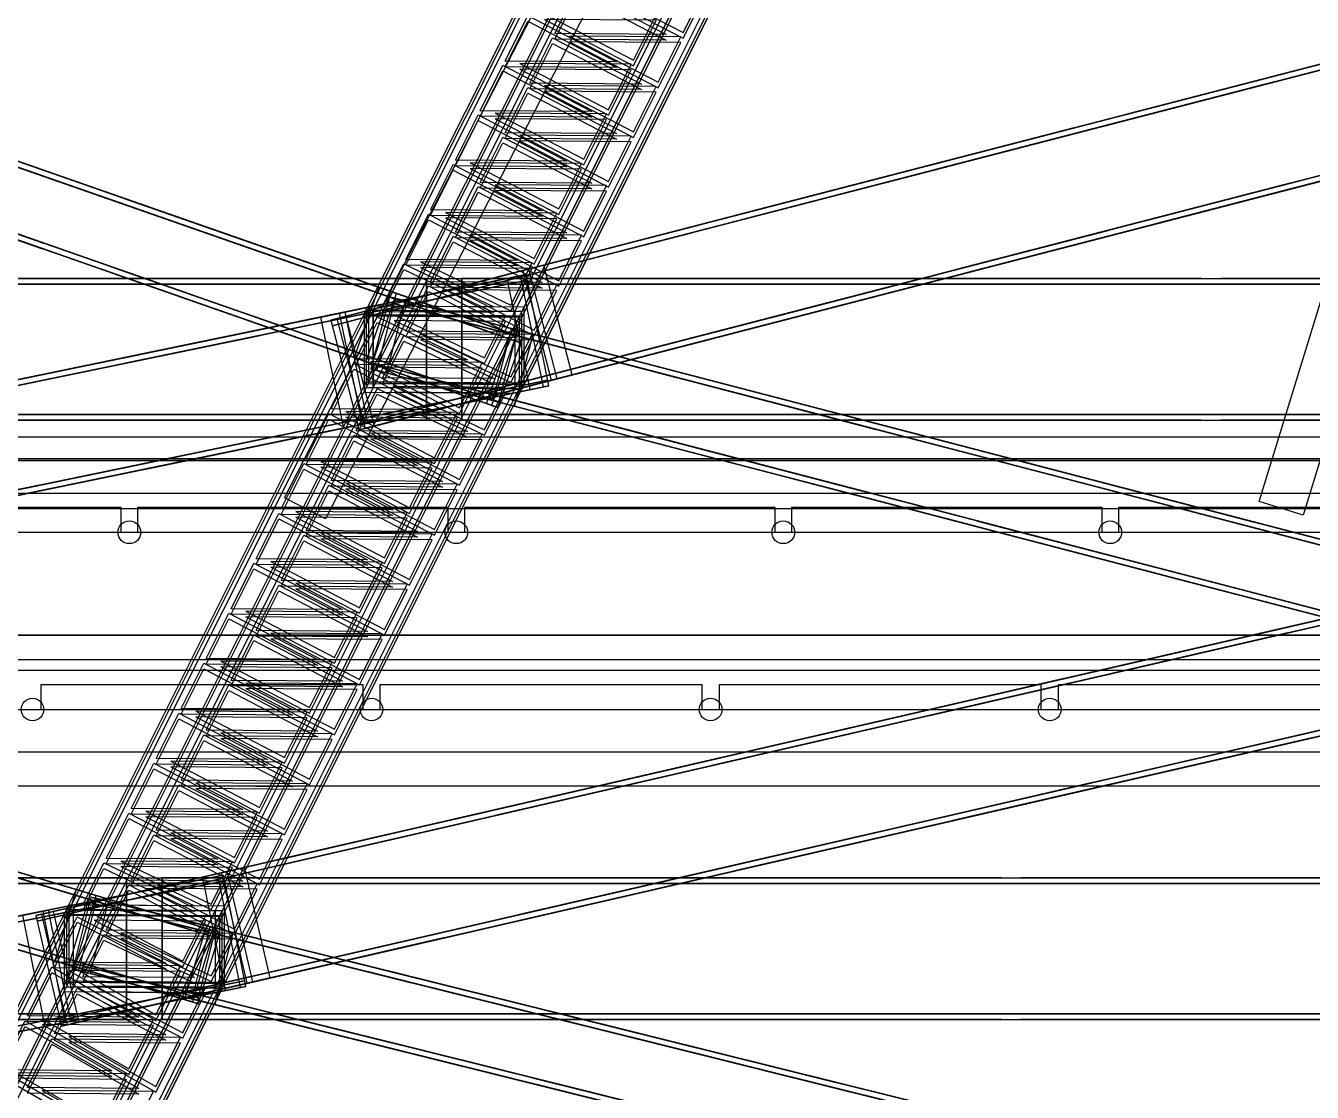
# Model space of a CAD drawing. Header units: millimetres. Extents: x -52000 to 48850, y -48850 to 51750.
# Drawn here: x -7672 to -4042, y -15080 to -12070 of the extents above; entities that cross this region are included whole.
import ezdxf

# ---------------------------------------------------------------- set-up
doc = ezdxf.new("R2010")
doc.units = ezdxf.units.MM
doc.layers.add('D-STR-DECK', color=7, linetype='Continuous', lineweight=25)
doc.layers.add('D-STR-STRC', color=7, linetype='Continuous', lineweight=25)

msp = doc.modelspace()

# ---------------------------------------------------------------- linework, layer by layer
at = {"layer": 'D-STR-DECK'}
for points in [[(-11480, -14000), (11480, -14000), (14000, -11480), (14000, 11480), (11480, 14000), (-11480, 14000), (-14000, 11480), (-14000, -11480)], [(-10904, -13297.5), (10904, -13297.5), (13297.5, -10904), (-13297.5, -10904)], [(-5741.4, -11345.3), (-6826.3, -13462.1), (-6942, -13402.9), (-5857.1, -11286)], [(-11307.8, -13790), (11307.8, -13790), (13790, -11307.8), (-13790, -11307.8)], [(-11014.6, -13432.5), (11014.6, -13432.5), (9278.9, -11315.7), (-9278.9, -11315.7)], [(-3417.4, -11334.8), (-4068.4, -13451.6), (-4192.6, -13413.4), (-3541.7, -11296.6)], [(-11014.6, -13432.5), (11014.6, -13432.5), (10849.4, -13231), (-10849.4, -13231)], [(-11070, -13500), (11070, -13500), (10904, -13297.5), (-10904, -13297.5)], [(-11070, -13500), (11070, -13500), (10904, -13297.5), (-10904, -13297.5)], [(-11014.6, -13432.5), (11014.6, -13432.5), (11014.6, -13292.5), (-11014.6, -13292.5)], [(-11070, -13500), (11070, -13500), (11070, -13390), (-11070, -13390)], [(-11070, -13500), (11070, -13500), (11070, -13390), (-11070, -13390)], [(-8279.4, -13500), (-7403.1, -13500), (-7403.1, -13430), (-8279.4, -13430)], [(-7356.9, -13500), (-6480.6, -13500), (-6480.6, -13430), (-7356.9, -13430)], [(-6434.4, -13500), (-5558.1, -13500), (-5558.1, -13430), (-6434.4, -13430)], [(-5511.9, -13500), (-4635.6, -13500), (-4635.6, -13430), (-5511.9, -13430)], [(-4589.4, -13500), (-3713.1, -13500), (-3713.1, -13430), (-4589.4, -13430)], [(-11480, -14000), (11480, -14000), (11307.8, -13790), (-11307.8, -13790)], [(-11480, -14000), (11480, -14000), (11480, -13860), (-11480, -13860)], [(-11480, -14000), (11480, -14000), (11480, -13890), (-11480, -13890)], [(-11480, -14000), (11480, -14000), (11480, -13890), (-11480, -13890)], [(-7629.4, -14000), (-6720.6, -14000), (-6720.6, -13930), (-7629.4, -13930)], [(-6672.8, -14000), (-5763.9, -14000), (-5763.9, -13930), (-6672.8, -13930)], [(-5716.1, -14000), (-4807.3, -14000), (-4807.3, -13930), (-5716.1, -13930)], [(-4759.4, -14000), (-3850.6, -14000), (-3850.6, -13930), (-4759.4, -13930)], [(-11617.8, -14120), (11617.8, -14120), (11617.8, -14216), (-11617.8, -14216)]]:
    msp.add_lwpolyline(points, close=True, dxfattribs=at)
for centre in [(-7380, -13500), (-6457.5, -13500), (-5535, -13500), (-4612.5, -13500), (-7653.3, -14000), (-6696.7, -14000), (-5740, -14000), (-4783.3, -14000)]:
    msp.add_circle(centre, 32, dxfattribs=at)
at = {"layer": 'D-STR-STRC'}
for points in [[(-6811.4, -12901.4), (-6252.7, -12756.7), (239.3, -11076.2), (-319.5, -11220.9)], [(-6807.4, -12916.8), (-6248.7, -12772.2), (243.3, -11091.7), (-315.5, -11236.3)], [(-6271, -12949.9), (-6643.6, -12819.7), (-11455.1, -11139.2), (-11082.5, -11269.4)], [(-6276.3, -12965), (-6648.9, -12834.8), (-11460.4, -11154.3), (-11087.8, -11284.5)], [(-6272.4, -12876.3), (-6711.6, -12873.1), (-5871.3, -11192.7), (-5432.1, -11195.8)], [(-6272.4, -12892.2), (-6711.6, -12889), (-5871.3, -11208.5), (-5432.1, -11211.7)], [(-6335, -13133), (-6707.6, -13002.9), (-11519.1, -11322.4), (-11146.5, -11452.5)], [(-6340.3, -13148.1), (-6712.9, -13018), (-11524.3, -11337.5), (-11151.8, -11467.6)], [(-6735.3, -13195.7), (-6176.5, -13051), (315.5, -11370.5), (-243.3, -11515.2)], [(-6731.3, -13211.1), (-6172.5, -13066.5), (319.5, -11386), (-239.3, -11530.6)], [(-6272.4, -13078.8), (-6711.6, -13075.7), (-5871.3, -11395.2), (-5432.1, -11398.3)], [(-6272.4, -13094.7), (-6711.6, -13091.6), (-5871.3, -11411.1), (-5432.1, -11414.2)], [(-5865.4, -12094.7), (-6179.9, -12092.4), (-6115.8, -11964.3)], [(-5817.8, -12089.6), (-5753.8, -11961.5), (-6068.2, -11959.2)], [(-5817.8, -12105.5), (-5753.8, -11977.4), (-6068.2, -11975.1)], [(-5865.4, -12110.5), (-6179.9, -12108.3), (-6115.8, -11980.2)], [(-6005.5, -12172.2), (-6319.9, -12170), (-6255.8, -12041.8)], [(-5957.9, -12167.2), (-5893.8, -12039), (-6208.2, -12036.8)], [(-6005.5, -12188.1), (-6319.9, -12185.8), (-6255.8, -12057.7)], [(-5957.9, -12183), (-5893.8, -12054.9), (-6208.2, -12052.7)], [(-4582.2, -12324.3), (-4083, -12195.1), (-3633.4, -12078.7)], [(-4561.7, -12319), (-4112.1, -12202.6), (-3612.9, -12073.4)], [(-5935.4, -12234.7), (-6249.9, -12232.5), (-6185.8, -12104.3)], [(-5935.4, -12250.6), (-6249.9, -12248.3), (-6185.8, -12120.2)], [(-5887.8, -12229.7), (-5823.8, -12101.5), (-6138.2, -12099.3)], [(-5887.8, -12245.5), (-5823.8, -12117.4), (-6138.2, -12115.2)], [(-4578.2, -12339.8), (-4079, -12210.6), (-3629.4, -12094.2)], [(-4557.7, -12334.5), (-4108.1, -12218.1), (-3608.9, -12088.9)], [(-6075.5, -12312.2), (-6389.9, -12310), (-6325.9, -12181.9)], [(-6027.9, -12307.2), (-5963.8, -12179.1), (-6278.3, -12176.8)], [(-6027.9, -12323.1), (-5963.8, -12194.9), (-6278.3, -12192.7)], [(-6075.5, -12328.1), (-6389.9, -12325.9), (-6325.9, -12197.7)], [(-5123.2, -12464.3), (-4624, -12335.1), (-4174.4, -12218.7)], [(-5102.7, -12459), (-4653.1, -12342.6), (-4153.9, -12213.4)], [(-5098.7, -12474.5), (-4649.1, -12358.1), (-4149.9, -12228.9)], [(-6005.5, -12374.7), (-6319.9, -12372.5), (-6255.8, -12244.4)], [(-6005.5, -12390.6), (-6319.9, -12388.4), (-6255.8, -12260.2)], [(-5957.9, -12369.7), (-5893.8, -12241.6), (-6208.2, -12239.3)], [(-5957.9, -12385.6), (-5893.8, -12257.4), (-6208.2, -12255.2)], [(-5119.2, -12479.8), (-4620, -12350.6), (-4170.4, -12234.2)], [(-7563.5, -12515.4), (-7825.2, -12424), (-8193.8, -12295.2)], [(-7558.2, -12500.3), (-7819.9, -12408.9), (-8188.6, -12280.1)], [(-7538.1, -12524.3), (-7906.7, -12395.5), (-8168.4, -12304.1)], [(-7532.8, -12509.2), (-7901.5, -12380.4), (-8163.2, -12289)], [(-6145.5, -12452.3), (-6459.9, -12450), (-6395.9, -12321.9)], [(-6145.5, -12468.2), (-6459.9, -12465.9), (-6395.9, -12337.8)], [(-6097.9, -12447.2), (-6033.8, -12319.1), (-6348.3, -12316.9)], [(-6097.9, -12463.1), (-6033.8, -12335), (-6348.3, -12332.7)], [(-5664.2, -12604.4), (-5165, -12475.2), (-4715.4, -12358.8)], [(-5660.2, -12619.9), (-5161, -12490.7), (-4711.4, -12374.3)], [(-5643.7, -12599.1), (-5194.1, -12482.7), (-4694.9, -12353.5)], [(-5639.7, -12614.6), (-5190.1, -12498.2), (-4690.9, -12369)], [(-4506, -12618.6), (-4006.9, -12489.4), (-3557.2, -12373)], [(-4485.6, -12613.3), (-4035.9, -12496.9), (-3536.7, -12367.7)], [(-6075.5, -12514.8), (-6389.9, -12512.5), (-6325.9, -12384.4)], [(-6075.5, -12530.7), (-6389.9, -12528.4), (-6325.9, -12400.3)], [(-6027.9, -12509.7), (-5963.8, -12381.6), (-6278.3, -12379.4)], [(-6027.9, -12525.6), (-5963.8, -12397.5), (-6278.3, -12395.2)], [(-4502, -12634.1), (-4002.9, -12504.9), (-3553.2, -12388.5)], [(-4481.6, -12628.8), (-4031.9, -12512.4), (-3532.7, -12383.2)], [(-7162.5, -12655.4), (-7424.2, -12564), (-7792.9, -12435.3)], [(-7157.2, -12640.3), (-7418.9, -12548.9), (-7787.6, -12420.2)], [(-7137.1, -12664.3), (-7505.8, -12535.6), (-7767.5, -12444.1)], [(-7131.9, -12649.2), (-7500.5, -12520.4), (-7762.2, -12429)], [(-7627.4, -12698.6), (-7889.1, -12607.2), (-8257.8, -12478.4)], [(-7622.2, -12683.5), (-7883.9, -12592), (-8252.5, -12463.3)], [(-7596.8, -12692.3), (-7965.4, -12563.6), (-8227.1, -12472.2)], [(-6215.5, -12592.3), (-6530, -12590.1), (-6465.9, -12461.9)], [(-6215.5, -12608.2), (-6530, -12606), (-6465.9, -12477.8)], [(-6167.9, -12587.3), (-6103.9, -12459.1), (-6418.3, -12456.9)], [(-6167.9, -12603.2), (-6103.9, -12475), (-6418.3, -12472.8)], [(-7602.1, -12707.4), (-7970.7, -12578.7), (-8232.4, -12487.3)], [(-6097.9, -12649.8), (-6033.8, -12521.6), (-6348.3, -12519.4)], [(-6205.2, -12744.4), (-5706, -12615.2), (-5256.4, -12498.8)], [(-6201.2, -12759.9), (-5702, -12630.7), (-5252.4, -12514.3)], [(-6184.7, -12739.1), (-5735.1, -12622.7), (-5235.9, -12493.5)], [(-6180.7, -12754.6), (-5731.1, -12638.2), (-5231.9, -12509)], [(-5047, -12758.6), (-4547.9, -12629.4), (-4098.2, -12513)], [(-5026.6, -12753.3), (-4576.9, -12636.9), (-4077.7, -12507.7)], [(-6145.5, -12654.8), (-6459.9, -12652.6), (-6395.9, -12524.4)], [(-6145.5, -12670.7), (-6459.9, -12668.5), (-6395.9, -12540.3)], [(-6097.9, -12665.7), (-6033.8, -12537.5), (-6348.3, -12535.3)], [(-5043, -12774.1), (-4543.8, -12644.9), (-4094.2, -12528.5)], [(-5022.6, -12768.8), (-4572.9, -12652.4), (-4073.7, -12523.2)], [(-6761.6, -12795.5), (-7023.3, -12704.1), (-7391.9, -12575.3)], [(-6756.3, -12780.4), (-7018, -12689), (-7386.6, -12560.2)], [(-6736.2, -12804.4), (-7104.8, -12675.6), (-7366.5, -12584.2)], [(-6730.9, -12789.3), (-7099.6, -12660.5), (-7361.3, -12569.1)], [(-7226.5, -12838.6), (-7488.2, -12747.2), (-7856.8, -12618.4)], [(-7221.2, -12823.5), (-7482.9, -12732.1), (-7851.6, -12603.3)], [(-7201.1, -12847.5), (-7569.8, -12718.7), (-7831.5, -12627.3)], [(-7195.8, -12832.4), (-7564.5, -12703.6), (-7826.2, -12612.2)], [(-6285.5, -12732.4), (-6600, -12730.1), (-6535.9, -12602)], [(-6285.5, -12748.2), (-6600, -12746), (-6535.9, -12617.9)], [(-6237.9, -12727.3), (-6173.9, -12599.2), (-6488.3, -12596.9)], [(-6237.9, -12743.2), (-6173.9, -12615.1), (-6488.3, -12612.8)], [(-6715.9, -12876.6), (-6247, -12755.2), (-5797.4, -12638.9)], [(-6711.9, -12892.1), (-6243, -12770.7), (-5793.4, -12654.3)], [(-6695.4, -12871.3), (-6245.8, -12754.9), (-5776.9, -12633.6)], [(-6691.4, -12886.8), (-6241.8, -12770.4), (-5772.9, -12649)], [(-6215.5, -12794.9), (-6530, -12792.6), (-6465.9, -12664.5)], [(-6167.9, -12789.8), (-6103.9, -12661.7), (-6418.3, -12659.4)], [(-5588, -12898.7), (-5088.9, -12769.5), (-4639.2, -12653.1)], [(-5567.6, -12893.4), (-5117.9, -12777), (-4618.7, -12647.8)], [(-5563.6, -12908.9), (-5113.9, -12792.5), (-4614.7, -12663.3)], [(-6378.7, -12912.2), (-6640.4, -12820.8), (-6985.7, -12700.3)], [(-6215.5, -12810.7), (-6530, -12808.5), (-6465.9, -12680.4)], [(-6167.9, -12805.7), (-6103.9, -12677.6), (-6418.3, -12675.3)], [(-5584, -12914.2), (-5084.8, -12785), (-4635.2, -12668.6)], [(-6384, -12927.4), (-6645.7, -12835.9), (-6991, -12715.4)], [(-6358.6, -12936.2), (-6703.9, -12815.6), (-6965.6, -12724.2)], [(-6353.4, -12921.1), (-6698.6, -12800.5), (-6960.3, -12709.1)], [(-6303.7, -12858.7), (-6243.9, -12739.2), (-6558.3, -12737)], [(-14971.3, -14573.1), (-14444.1, -14464.2), (-6260.7, -12772.8), (-6788, -12881.7)], [(-7643.4, -14581.6), (-7103.8, -14457.2), (233.9, -12765.8), (-305.8, -12890.2)], [(-6825.5, -12978.6), (-7087.2, -12887.2), (-7455.9, -12758.5)], [(-6820.3, -12963.5), (-7082, -12872.1), (-7450.6, -12743.4)], [(-6800.1, -12987.5), (-7168.8, -12858.7), (-7430.5, -12767.3)], [(-6794.9, -12972.4), (-7163.5, -12843.6), (-7425.2, -12752.2)], [(-6811.4, -12901.4), (-6731.3, -13211.1), (-6172.5, -13066.5), (-6252.7, -12756.7)], [(-6788, -12881.7), (-6723.2, -13195.1), (-6196, -13086.1), (-6260.7, -12772.8)], [(-6769.6, -12890.5), (-6689.4, -13200.3), (-6130.7, -13055.7), (-6210.8, -12745.9)], [(-6351.3, -12863.8), (-6665.7, -12861.5), (-6605.9, -12742)], [(-6351.3, -12879.7), (-6665.7, -12877.4), (-6605.9, -12757.9)], [(-6303.7, -12874.6), (-6243.9, -12755.1), (-6558.3, -12752.9)], [(-6277.2, -12776.2), (-6212.4, -13089.5), (-6196, -13086.1), (-6260.7, -12772.8)], [(-6270.1, -12761.2), (-6189.9, -13071), (-6172.5, -13066.5), (-6252.7, -12756.7)], [(-14968.1, -14588.8), (-14440.9, -14479.8), (-6257.5, -12788.4), (-6784.7, -12897.4)], [(-12983.9, -12799.9), (-12983.9, -12799.9), (12983.9, -12799.9), (12983.9, -12799.9)], [(-8628.4, -12783.9), (-8628.4, -12783.9), (-6542, -12783.9), (-6542, -12783.9)], [(-8628.4, -12799.9), (-8628.4, -12799.9), (-6542, -12799.9), (-6542, -12799.9)], [(-7639.8, -14597.2), (-7100.2, -14472.8), (237.5, -12781.4), (-302.2, -12905.8)], [(-7398.6, -13007.9), (-6808, -12885.9), (-6383.7, -12798.2)], [(-7385.3, -13005.2), (-6961.1, -12917.5), (-6370.5, -12795.4)], [(-7382.1, -13020.9), (-6957.8, -12933.2), (-6367.2, -12811.1)], [(-6840.9, -12892.7), (-6776.1, -13206), (-6248.9, -13097.1), (-6313.7, -12783.7)], [(-6372.6, -13136.8), (-6303.3, -12938.6), (-6675.9, -12808.5), (-6745.2, -13006.7)], [(-6285.5, -12934.9), (-6600, -12932.7), (-6535.9, -12804.5)], [(-6542, -12783.9), (-6542, -13183.9), (-6542, -13183.9), (-6542, -12783.9)], [(-6237.9, -12929.9), (-6173.9, -12801.7), (-6488.3, -12799.5)], [(-6442, -12783.9), (-6442, -12783.9), (-4355.5, -12783.9), (-4355.5, -12783.9)], [(-6442, -12783.9), (-6442, -13183.9), (-6442, -13183.9), (-6442, -12783.9)], [(-6442, -12799.9), (-6442, -12799.9), (-4355.5, -12799.9), (-4355.5, -12799.9)], [(-6129, -13038.7), (-5629.9, -12909.5), (-5180.2, -12793.1)], [(-6125, -13054.2), (-5625.8, -12925), (-5176.2, -12808.6)], [(-6108.6, -13033.4), (-5658.9, -12917), (-5159.7, -12787.8)], [(-6104.5, -13048.9), (-5654.9, -12932.5), (-5155.7, -12803.3)], [(-4300.5, -12783.9), (-4300.5, -12783.9), (-2191.5, -12783.9), (-2191.5, -12783.9)], [(-4300.5, -12799.9), (-4300.5, -12799.9), (-2191.5, -12799.9), (-2191.5, -12799.9)], [(-7128.9, -14645), (-7495.3, -14535.2), (-13141.6, -12843.8), (-12775.2, -12953.6)], [(-7124.3, -14629.7), (-7490.8, -14519.9), (-13137, -12828.5), (-12770.6, -12938.2)], [(-7395.3, -13023.6), (-6804.7, -12901.5), (-6380.5, -12813.8)], [(-6695.1, -13024.2), (-6625.9, -12825.9), (-6643.6, -12819.7), (-6712.9, -13018)], [(-6340.3, -13148.1), (-6271, -12949.9), (-6643.6, -12819.7), (-6712.9, -13018)], [(-6681.8, -13043), (-6628.9, -12839.7), (-6646.1, -12835.3), (-6699, -13038.5)], [(-6337.8, -13132.6), (-6284.9, -12929.4), (-6646.1, -12835.3), (-6699, -13038.5)], [(-6293.5, -13144.1), (-6240.5, -12940.9), (-6601.7, -12846.8), (-6654.6, -13050)], [(207.1, -14620.8), (-154.1, -14526.7), (-6646.1, -12835.3), (-6284.9, -12929.4)], [(-6285.5, -12950.8), (-6600, -12948.6), (-6535.9, -12820.4)], [(-6237.9, -12945.8), (-6173.9, -12817.6), (-6488.3, -12815.4)], [(-7118.1, -14568.1), (-7557.2, -14564.4), (-6711.5, -12873), (-6272.4, -12876.7)], [(-6442.7, -13095.4), (-6704.4, -13004), (-7049.7, -12883.4)], [(-6788, -12881.7), (-6723.2, -13195.1), (-6706.7, -13191.7), (-6771.5, -12878.3)], [(-6278.9, -13107.7), (-6278.9, -12889.5), (-6717.9, -12885.9), (-6717.9, -13104.1)], [(-6691.6, -13091.7), (-6691.6, -12873.3), (-6711.6, -12873.1), (-6711.6, -13091.6)], [(-6272.4, -13094.7), (-6272.4, -12876.3), (-6711.6, -12873.1), (-6711.6, -13091.6)], [(-6691.5, -13091.3), (-6691.5, -12873.2), (-6711.5, -12873), (-6711.5, -13091.2)], [(-6272.4, -13094.8), (-6272.4, -12876.7), (-6711.5, -12873), (-6711.5, -13091.2)], [(-6266.4, -13082.8), (-6266.4, -12864.4), (-6705.6, -12861.3), (-6705.6, -13079.7)], [(203, -14636.3), (-158.1, -14542.2), (-6650.1, -12850.7), (-6288.9, -12944.9)], [(-5833.2, -13063.6), (-6086.9, -12997.5), (-6551.4, -12876.5)], [(-5829.2, -13048.1), (-6082.9, -12982), (-6547.3, -12861)], [(-5814.5, -13068.5), (-6279, -12947.5), (-6532.6, -12881.4)], [(-5810.5, -13053), (-6274.9, -12932), (-6528.6, -12865.9)], [(-6272.4, -13094.8), (-6272.4, -12876.7), (-6292.4, -12876.5), (-6292.4, -13094.7)], [(-6272.4, -13094.7), (-6272.4, -12876.3), (-6292.3, -12876.1), (-6292.3, -13094.6)], [(-7118.1, -14584), (-7557.2, -14580.3), (-6711.5, -12888.9), (-6272.4, -12892.5)], [(-6448, -13110.5), (-6709.7, -13019.1), (-7054.9, -12898.5)], [(-6422.6, -13119.4), (-6767.8, -12998.8), (-7029.5, -12907.4)], [(-6417.3, -13104.3), (-6762.6, -12983.7), (-7024.3, -12892.3)], [(-6811.4, -12901.4), (-6731.3, -13211.1), (-6713.8, -13206.6), (-6794, -12896.8)], [(-6425.9, -13013.4), (-6740.3, -13010.8), (-6680.9, -12892)], [(-6425.9, -13029.2), (-6740.3, -13026.6), (-6680.9, -12907.9)], [(-6378.1, -13008), (-6318.8, -12889.2), (-6633.1, -12886.6)], [(-6378.1, -13023.8), (-6318.8, -12905.1), (-6633.1, -12902.5)], [(-8080.5, -13148.9), (-7451.5, -13018.9), (-7027.3, -12931.2)], [(-8077.3, -13164.5), (-7448.3, -13034.5), (-7024, -12946.9)], [(-8067.3, -13146.1), (-7643, -13058.5), (-7014, -12928.4)], [(-8064, -13161.8), (-7639.8, -13074.1), (-7010.8, -12944.1)], [(-6351.3, -13066.3), (-6665.7, -13064.1), (-6605.9, -12944.6)], [(-6639.7, -13170.9), (-6170.8, -13049.5), (-5721.2, -12933.2)], [(-6635.7, -13186.4), (-6166.8, -13065), (-5717.2, -12948.6)], [(-6619.2, -13165.6), (-6169.6, -13049.2), (-5700.7, -12927.9)], [(-6615.2, -13181.1), (-6165.6, -13064.7), (-5696.7, -12943.3)], [(-6303.7, -13061.3), (-6243.9, -12941.8), (-6558.3, -12939.5)], [(-6303.7, -13077.2), (-6243.9, -12957.6), (-6558.3, -12955.4)], [(-6340.3, -13148.1), (-6271, -12949.9), (-6288.8, -12943.7), (-6358, -13141.9)], [(-6337.8, -13132.6), (-6284.9, -12929.4), (-6302.1, -12924.9), (-6355, -13128.1)], [(-6351.3, -13082.2), (-6665.7, -13080), (-6605.9, -12960.4)], [(-5288.2, -13189), (-5541.9, -13123), (-6038.5, -12993.6)], [(-7184.6, -14830.8), (-7551, -14721), (-13197.3, -13029.6), (-12830.8, -13139.4)], [(-7180, -14815.5), (-7546.4, -14705.7), (-13192.7, -13014.3), (-12826.2, -13124.1)], [(-6496.4, -13154.3), (-6810.8, -13151.7), (-6746.7, -13023.6)], [(-6448.6, -13148.9), (-6384.6, -13020.8), (-6698.9, -13018.2)], [(158.1, -14808.5), (-203, -14714.4), (-6695, -13023), (-6333.8, -13117.1)], [(-5292.2, -13204.5), (-5545.9, -13138.4), (-6042.5, -13009)], [(-5273.5, -13209.4), (-5770.1, -13080), (-6023.8, -13013.9)], [(-5269.5, -13193.9), (-5766.1, -13064.5), (-6019.8, -12998.4)], [(-7575.2, -14877.9), (-7035.5, -14753.5), (302.2, -13062), (-237.5, -13186.4)], [(-6496.4, -13170.2), (-6810.8, -13167.6), (-6746.7, -13039.5)], [(154.1, -14824), (-207.1, -14729.9), (-6699, -13038.5), (-6337.8, -13132.6)], [(-6448.6, -13164.8), (-6384.6, -13036.7), (-6698.9, -13034.1)], [(-5882.1, -13251.3), (-6135.8, -13185.2), (-6600.3, -13064.2)], [(-5878.1, -13235.8), (-6131.8, -13169.7), (-6596.2, -13048.7)], [(-5859.4, -13240.7), (-6323.8, -13119.7), (-6577.5, -13053.6)], [(-14909.8, -14870.9), (-14382.6, -14761.9), (-6199.2, -13070.5), (-6726.4, -13179.4)], [(-14906.6, -14886.5), (-14379.4, -14777.6), (-6196, -13086.1), (-6723.2, -13195.1)], [(-7571.6, -14893.5), (-7031.9, -14769.1), (305.8, -13077.6), (-233.9, -13202)], [(-7118.1, -14770.4), (-7557.2, -14766.7), (-6711.5, -13075.3), (-6272.4, -13079)], [(-7118.1, -14786.3), (-7557.2, -14782.6), (-6711.5, -13091.2), (-6272.4, -13094.8)], [(-7337, -13305.6), (-6746.4, -13183.6), (-6322.2, -13095.9)], [(-7323.8, -13302.9), (-6899.5, -13215.2), (-6308.9, -13093.1)], [(-6425.9, -13215.7), (-6740.3, -13213.1), (-6680.9, -13094.3)], [(-6378.1, -13210.3), (-6318.8, -13091.5), (-6633.1, -13088.9)], [(-5863.4, -13256.2), (-6327.9, -13135.2), (-6581.6, -13069.1)], [(-7333.8, -13321.3), (-6743.2, -13199.2), (-6318.9, -13111.5)], [(-7320.6, -13318.6), (-6896.3, -13230.9), (-6305.7, -13108.8)], [(-6425.9, -13231.5), (-6740.3, -13228.9), (-6680.9, -13110.2)], [(-6378.1, -13226.1), (-6318.8, -13107.4), (-6633.1, -13104.8)], [(-4747.2, -13330), (-5000.9, -13263.9), (-5497.5, -13134.5)], [(-4728.5, -13334.9), (-5225.1, -13205.5), (-5478.8, -13139.4)], [(-12983.9, -13167.9), (-12983.9, -13167.9), (12983.9, -13167.9), (12983.9, -13167.9)], [(-8628.4, -13167.9), (-8628.4, -13167.9), (-6542, -13167.9), (-6542, -13167.9)], [(-6566.9, -13295.3), (-6881.2, -13292.7), (-6817.2, -13164.6)], [(-6519.1, -13289.9), (-6455.1, -13161.8), (-6769.4, -13159.2)], [(-6519.1, -13305.7), (-6455.1, -13177.7), (-6769.4, -13175)], [(-6442, -13167.9), (-6442, -13167.9), (-4355.5, -13167.9), (-4355.5, -13167.9)], [(-4751.2, -13345.5), (-5004.9, -13279.4), (-5501.5, -13150)], [(-4732.5, -13350.4), (-5229.1, -13221), (-5482.8, -13154.9)], [(-4300.5, -13167.9), (-4300.5, -13167.9), (-2191.5, -13167.9), (-2191.5, -13167.9)], [(-8628.4, -13183.9), (-8628.4, -13183.9), (-6542, -13183.9), (-6542, -13183.9)], [(-6566.9, -13311.1), (-6881.2, -13308.5), (-6817.2, -13180.5)], [(-6442, -13183.9), (-6442, -13183.9), (-4355.5, -13183.9), (-4355.5, -13183.9)], [(-5341.2, -13392.3), (-5594.8, -13326.2), (-6091.5, -13196.8)], [(-5337.1, -13376.8), (-5590.8, -13310.7), (-6087.4, -13181.3)], [(-5322.4, -13397.1), (-5819, -13267.8), (-6072.7, -13201.7)], [(-5318.4, -13381.7), (-5815, -13252.3), (-6068.7, -13186.2)], [(-4300.5, -13183.9), (-4300.5, -13183.9), (-2191.5, -13183.9), (-2191.5, -13183.9)], [(-8019, -13446.6), (-7390, -13316.6), (-6965.7, -13228.9)], [(-8015.7, -13462.3), (-7386.7, -13332.3), (-6962.5, -13244.6)], [(-8005.7, -13443.9), (-7581.5, -13356.2), (-6952.5, -13226.2)], [(-8002.5, -13459.5), (-7578.3, -13371.8), (-6949.3, -13241.8)], [(-6496.4, -13356.6), (-6810.8, -13354), (-6746.7, -13225.9)], [(-6496.4, -13372.5), (-6810.8, -13369.9), (-6746.7, -13241.8)], [(-6448.6, -13351.2), (-6384.6, -13223.1), (-6698.9, -13220.5)], [(-6448.6, -13367.1), (-6384.6, -13239), (-6698.9, -13236.4)], [(-4206.2, -13471), (-4459.9, -13404.9), (-4956.5, -13275.5)], [(-4187.5, -13475.8), (-4684.1, -13346.4), (-4937.8, -13280.3)], [(-6637.4, -13436.2), (-6951.7, -13433.6), (-6887.7, -13305.5)], [(-6637.4, -13452.1), (-6951.7, -13449.5), (-6887.7, -13321.4)], [(-6589.6, -13430.8), (-6525.5, -13302.7), (-6839.9, -13300.1)], [(-6589.6, -13446.7), (-6525.5, -13318.6), (-6839.9, -13316)], [(-4210.2, -13486.4), (-4463.9, -13420.3), (-4960.5, -13291)], [(-4191.5, -13491.3), (-4688.1, -13361.9), (-4941.8, -13295.8)], [(-4800.2, -13533.2), (-5053.8, -13467.1), (-5550.5, -13337.7)], [(-4796.1, -13517.7), (-5049.8, -13451.6), (-5546.4, -13322.2)], [(-4781.4, -13538.1), (-5278, -13408.7), (-5531.7, -13342.6)], [(-4777.4, -13522.6), (-5274, -13393.2), (-5527.7, -13327.1)], [(-8700.9, -13587.5), (-8071.9, -13457.5), (-7647.7, -13369.8)], [(-8697.7, -13603.2), (-8068.7, -13473.2), (-7644.4, -13385.5)], [(-8687.7, -13584.8), (-8263.4, -13497.1), (-7634.4, -13367.1)], [(-8684.5, -13600.5), (-8260.2, -13512.8), (-7631.2, -13382.8)], [(-6566.9, -13497.6), (-6881.2, -13495), (-6817.2, -13366.9)], [(-6566.9, -13513.4), (-6881.2, -13510.8), (-6817.2, -13382.7)], [(-6519.1, -13492.2), (-6455.1, -13364.1), (-6769.4, -13361.5)], [(-6519.1, -13508), (-6455.1, -13379.9), (-6769.4, -13377.3)], [(-3665.2, -13611.9), (-3918.9, -13545.8), (-4415.5, -13416.4)], [(-3646.5, -13616.8), (-4143.1, -13487.4), (-4396.8, -13421.3)], [(-6707.9, -13577.2), (-7022.2, -13574.6), (-6958.2, -13446.5)], [(-6707.9, -13593.1), (-7022.2, -13590.4), (-6958.2, -13462.4)], [(-6660, -13571.8), (-6596, -13443.7), (-6910.4, -13441.1)], [(-6660, -13587.6), (-6596, -13459.6), (-6910.4, -13456.9)], [(-4255.1, -13658.7), (-4508.8, -13592.6), (-5005.4, -13463.2)], [(-3669.3, -13627.4), (-3922.9, -13561.3), (-4419.6, -13431.9)], [(-3650.5, -13632.3), (-4147.1, -13502.9), (-4400.8, -13436.8)], [(-6589.6, -13633.1), (-6525.5, -13505), (-6839.9, -13502.4)], [(-4259.2, -13674.2), (-4512.8, -13608.1), (-5009.5, -13478.7)], [(-4240.4, -13679), (-4737.1, -13549.7), (-4990.7, -13483.6)], [(-4236.4, -13663.6), (-4733, -13534.2), (-4986.7, -13468.1)], [(-6637.4, -13638.5), (-6951.7, -13635.9), (-6887.7, -13507.8)], [(-6637.4, -13654.4), (-6951.7, -13651.8), (-6887.7, -13523.7)], [(-6589.6, -13649), (-6525.5, -13520.9), (-6839.9, -13518.3)], [(-6778.3, -13718.1), (-7092.7, -13715.5), (-7028.6, -13587.4)], [(-6778.3, -13734), (-7092.7, -13731.4), (-7028.6, -13603.3)], [(-6730.5, -13712.7), (-6666.5, -13584.6), (-6980.8, -13582)], [(-6730.5, -13728.6), (-6666.5, -13600.5), (-6980.8, -13597.9)], [(-3714.1, -13799.6), (-3967.8, -13733.5), (-4464.4, -13604.2)], [(-3695.4, -13804.5), (-4192, -13675.1), (-4445.7, -13609)], [(-6660, -13774.1), (-6596, -13646), (-6910.4, -13643.4)], [(-4516.9, -13860.9), (-3954.3, -13731.2), (-3520.1, -13631.1)], [(-4513.3, -13876.5), (-3950.7, -13746.8), (-3516.5, -13646.7)], [(-4501, -13857.3), (-4066.7, -13757.2), (-3504.1, -13627.5)], [(-4497.4, -13872.8), (-4063.1, -13772.7), (-3500.5, -13643.1)], [(-3718.2, -13815.1), (-3971.8, -13749), (-4468.5, -13619.6)], [(-3699.4, -13820), (-4196.1, -13690.6), (-4449.7, -13624.5)], [(-6707.9, -13779.5), (-7022.2, -13776.9), (-6958.2, -13648.8)], [(-6707.9, -13795.3), (-7022.2, -13792.7), (-6958.2, -13664.7)], [(-6660, -13789.9), (-6596, -13661.8), (-6910.4, -13659.2)], [(-6848.8, -13859.1), (-7163.2, -13856.5), (-7099.1, -13728.4)], [(-6848.8, -13875), (-7163.2, -13872.3), (-7099.1, -13744.3)], [(-6801, -13853.7), (-6737, -13725.6), (-7051.3, -13723)], [(-6801, -13869.5), (-6737, -13741.5), (-7051.3, -13738.8)], [(-6778.3, -13920.4), (-7092.7, -13917.8), (-7028.6, -13789.7)], [(-6730.5, -13915), (-6666.5, -13786.9), (-6980.8, -13784.3)], [(-5128.4, -14001.9), (-4565.8, -13872.2), (-4131.5, -13772.1)], [(-5124.8, -14017.5), (-4562.2, -13887.8), (-4127.9, -13787.7)], [(-5112.4, -13998.2), (-4678.2, -13898.1), (-4115.6, -13768.4)], [(-5108.9, -14013.8), (-4674.6, -13913.7), (-4112, -13784)], [(-6778.3, -13936.3), (-7092.7, -13933.7), (-7028.6, -13805.6)], [(-6730.5, -13930.9), (-6666.5, -13802.8), (-6980.8, -13800.2)], [(-6871.5, -13994.6), (-6807.4, -13866.5), (-7121.8, -13863.9)], [(-6919.3, -14000), (-7233.6, -13997.4), (-7169.6, -13869.3)], [(-6919.3, -14015.9), (-7233.6, -14013.3), (-7169.6, -13885.2)], [(-6871.5, -14010.5), (-6807.4, -13882.4), (-7121.8, -13879.8)], [(-6848.8, -14061.4), (-7163.2, -14058.8), (-7099.1, -13930.7)], [(-6801, -14056), (-6737, -13927.9), (-7051.3, -13925.3)], [(-5739.9, -14142.8), (-5177.3, -14013.1), (-4743, -13913)], [(-5736.3, -14158.4), (-5173.7, -14028.7), (-4739.4, -13928.6)], [(-5723.9, -14139.2), (-5289.7, -14039.1), (-4727, -13909.4)], [(-5720.3, -14154.8), (-5286.1, -14054.7), (-4723.4, -13925)], [(-4448.7, -14157.2), (-3886, -14027.5), (-3451.8, -13927.4)], [(-4432.7, -14153.5), (-3998.4, -14053.4), (-3435.8, -13923.7)], [(-6848.8, -14077.2), (-7163.2, -14074.6), (-7099.1, -13946.6)], [(-6801, -14071.8), (-6737, -13943.8), (-7051.3, -13941.1)], [(-4445.1, -14172.8), (-3882.4, -14043.1), (-3448.2, -13943)], [(-4429.1, -14169.1), (-3994.8, -14069), (-3432.2, -13939.3)], [(-6989.8, -14141), (-7304.1, -14138.4), (-7240.1, -14010.3)], [(-6942, -14135.6), (-6877.9, -14007.5), (-7192.3, -14004.9)], [(-6989.8, -14156.9), (-7304.1, -14154.2), (-7240.1, -14026.2)], [(-6942, -14151.4), (-6877.9, -14023.4), (-7192.3, -14020.7)], [(-6919.3, -14202.3), (-7233.6, -14199.7), (-7169.6, -14071.6)], [(-6871.5, -14196.9), (-6807.4, -14068.8), (-7121.8, -14066.2)], [(-6871.5, -14212.8), (-6807.4, -14084.7), (-7121.8, -14082.1)], [(-6351.4, -14283.8), (-5788.7, -14154.1), (-5354.5, -14054)], [(-6347.8, -14299.4), (-5785.1, -14169.7), (-5350.9, -14069.6)], [(-6335.4, -14280.1), (-5901.1, -14180), (-5338.5, -14050.3)], [(-6331.8, -14295.7), (-5897.5, -14195.6), (-5334.9, -14065.9)], [(-5060.1, -14298.1), (-4497.5, -14168.4), (-4063.2, -14068.3)], [(-5044.2, -14294.4), (-4609.9, -14194.3), (-4047.3, -14064.6)], [(-5040.6, -14310), (-4606.3, -14209.9), (-4043.7, -14080.2)], [(-6919.3, -14218.2), (-7233.6, -14215.6), (-7169.6, -14087.5)], [(-5056.5, -14313.7), (-4493.9, -14184), (-4059.6, -14083.9)], [(-7060.2, -14281.9), (-7374.6, -14279.3), (-7310.5, -14151.3)], [(-7012.4, -14276.5), (-6948.4, -14148.4), (-7262.7, -14145.8)], [(-7060.2, -14297.8), (-7374.6, -14295.2), (-7310.5, -14167.1)], [(-7012.4, -14292.4), (-6948.4, -14164.3), (-7262.7, -14161.7)], [(-6946.9, -14421.1), (-6512.6, -14321), (-5950, -14191.3)], [(-6989.8, -14343.3), (-7304.1, -14340.7), (-7240.1, -14212.6)], [(-6989.8, -14359.2), (-7304.1, -14356.5), (-7240.1, -14228.5)], [(-6942, -14337.9), (-6877.9, -14209.8), (-7192.3, -14207.2)], [(-6942, -14353.7), (-6877.9, -14225.7), (-7192.3, -14223)], [(-6962.8, -14424.7), (-6400.2, -14295.1), (-5965.9, -14195)], [(-6959.2, -14440.3), (-6396.6, -14310.6), (-5962.4, -14210.5)], [(-6943.3, -14436.7), (-6509, -14336.6), (-5946.4, -14206.9)], [(-5671.6, -14439.1), (-5109, -14309.4), (-4674.7, -14209.3)], [(-5668, -14454.7), (-5105.4, -14325), (-4671.1, -14224.9)], [(-5655.6, -14435.4), (-5221.4, -14335.3), (-4658.8, -14205.6)], [(-5652, -14451), (-5217.8, -14350.9), (-4655.2, -14221.2)], [(-7658.4, -14469.7), (-8089.4, -14340.6), (-8346.8, -14263.5)], [(-7663, -14485), (-8094, -14355.9), (-8351.4, -14278.8)], [(-7130.7, -14422.9), (-7445.1, -14420.3), (-7381, -14292.2)], [(-7082.9, -14417.5), (-7018.9, -14289.4), (-7333.2, -14286.8)], [(-7538.9, -14557.5), (-7011.7, -14436), (-6577.4, -14335.9)], [(-7522.9, -14553.9), (-7088.7, -14453.8), (-6561.5, -14332.2)], [(-7130.7, -14438.8), (-7445.1, -14436.1), (-7381, -14308.1)], [(-7082.9, -14433.3), (-7018.9, -14305.3), (-7333.2, -14302.6)], [(-7535.3, -14573.1), (-7008.1, -14451.6), (-6573.8, -14351.5)], [(-7519.3, -14569.4), (-7085.1, -14469.3), (-6557.9, -14347.8)], [(-7060.2, -14484.2), (-7374.6, -14481.6), (-7310.5, -14353.5)], [(-7060.2, -14500.1), (-7374.6, -14497.5), (-7310.5, -14369.4)], [(-7012.4, -14478.8), (-6948.4, -14350.7), (-7262.7, -14348.1)], [(-7012.4, -14494.7), (-6948.4, -14366.6), (-7262.7, -14364)], [(-6283.1, -14580), (-5720.4, -14450.3), (-5286.2, -14350.2)], [(-6279.5, -14595.6), (-5716.8, -14465.9), (-5282.6, -14365.8)], [(-6267.1, -14576.3), (-5832.9, -14476.2), (-5270.2, -14346.6)], [(-6263.5, -14591.9), (-5829.3, -14491.8), (-5266.6, -14362.1)], [(-7238, -14595.6), (-7495.4, -14518.5), (-7897.7, -14398)], [(-7216.6, -14602), (-7618.9, -14481.5), (-7876.2, -14404.4)], [(-7242.6, -14610.9), (-7500, -14533.8), (-7902.3, -14413.3)], [(-7221.2, -14617.3), (-7623.5, -14496.8), (-7880.8, -14419.7)], [(-7594.6, -14570.4), (-7522.7, -14882.2), (-6983.1, -14757.8), (-7054.9, -14446)], [(-7196.5, -14554.5), (-7510.9, -14551.9), (-7451.5, -14433.2)], [(-7148.7, -14549.1), (-7089.3, -14430.4), (-7403.7, -14427.7)], [(-7148.7, -14565), (-7089.3, -14446.2), (-7403.7, -14443.6)], [(-16786.1, -16393.8), (-16276.4, -16292.3), (-7114.1, -14467.7), (-7623.8, -14569.2)], [(-9756.1, -14475.3), (-9756.1, -14475.3), (-7387.7, -14475.3), (-7387.7, -14475.3)], [(-7681, -14580.6), (-7618.5, -14894.4), (-7108.8, -14792.9), (-7171.3, -14479.1)], [(-7643.4, -14581.6), (-7571.6, -14893.5), (-7031.9, -14769.1), (-7103.8, -14457.2)], [(-7623.8, -14569.2), (-7561.3, -14883), (-7051.6, -14781.5), (-7114.1, -14467.7)], [(-7196.5, -14570.4), (-7510.9, -14567.8), (-7451.5, -14449)], [(-7387.7, -14475.3), (-7387.7, -14875.3), (-7387.7, -14875.3), (-7387.7, -14475.3)], [(-7287.7, -14475.3), (-7287.7, -14475.3), (-4919.3, -14475.3), (-4919.3, -14475.3)], [(-7287.7, -14475.3), (-7287.7, -14875.3), (-7287.7, -14875.3), (-7287.7, -14475.3)], [(-7130, -14470.8), (-7067.5, -14784.7), (-7051.6, -14781.5), (-7114.1, -14467.7)], [(-7120.7, -14461.1), (-7048.8, -14772.9), (-7031.9, -14769.1), (-7103.8, -14457.2)], [(-4864.3, -14475.3), (-4864.3, -14475.3), (-2473.4, -14475.3), (-2473.4, -14475.3)], [(-16783, -16409.5), (-16273.3, -16308), (-7110.9, -14483.4), (-7620.7, -14584.9)], [(-14675.3, -14491.3), (-14675.3, -14491.3), (14675.3, -14491.3), (14675.3, -14491.3)], [(-9756.1, -14491.3), (-9756.1, -14491.3), (-7387.7, -14491.3), (-7387.7, -14491.3)], [(-8314, -14706.6), (-7649.2, -14574.2), (-7239, -14492.6)], [(-8310.8, -14722.3), (-7646, -14589.9), (-7235.9, -14508.2)], [(-8303.9, -14704.6), (-7893.7, -14622.9), (-7228.9, -14490.5)], [(-8300.7, -14720.3), (-7890.6, -14638.6), (-7225.8, -14506.2)], [(-7224.1, -14819), (-7163.9, -14617.8), (-7530.3, -14508), (-7590.6, -14709.2)], [(-7130.7, -14625.2), (-7445.1, -14622.6), (-7381, -14494.5)], [(-7130.7, -14641.1), (-7445.1, -14638.4), (-7381, -14510.4)], [(-7082.9, -14619.8), (-7018.9, -14491.7), (-7333.2, -14489.1)], [(-7082.9, -14635.6), (-7018.9, -14507.6), (-7333.2, -14504.9)], [(-7287.7, -14491.3), (-7287.7, -14491.3), (-4919.3, -14491.3), (-4919.3, -14491.3)], [(-6894.5, -14721), (-6331.9, -14591.3), (-5897.7, -14491.2)], [(-6890.9, -14736.6), (-6328.3, -14606.9), (-5894.1, -14506.8)], [(-6878.6, -14717.3), (-6444.3, -14617.2), (-5881.7, -14487.5)], [(-6875, -14732.9), (-6440.7, -14632.8), (-5878.1, -14503.1)], [(-4864.3, -14491.3), (-4864.3, -14491.3), (-2473.4, -14491.3), (-2473.4, -14491.3)], [(-7533.6, -14726.3), (-7473.3, -14525.1), (-7490.8, -14519.9), (-7551, -14721)], [(-7184.6, -14830.8), (-7124.3, -14629.7), (-7490.8, -14519.9), (-7551, -14721)], [(-7111.7, -14773.4), (-7111.7, -14555.2), (-7550.8, -14551.6), (-7550.8, -14769.7)], [(-7522.4, -14737.6), (-7471.7, -14533.8), (-7488.5, -14529.6), (-7539.2, -14733.4)], [(-7186.8, -14821.1), (-7136.2, -14617.3), (-7488.5, -14529.6), (-7539.2, -14733.4)], [(197.6, -16457.4), (-154.7, -16369.8), (-7492.4, -14545.2), (-7140, -14632.8)], [(-7138.1, -14833.2), (-7087.4, -14629.4), (-7439.7, -14541.8), (-7490.4, -14745.6)], [(201.5, -16441.9), (-150.8, -16354.3), (-7488.5, -14529.6), (-7136.2, -14617.3)], [(-6609.4, -14748.2), (-6856.9, -14686.7), (-7384.2, -14555.6)], [(-8030.5, -16393.2), (-8469.5, -16388.9), (-7557.1, -14564.3), (-7118.2, -14568.5)], [(-8030.5, -16409), (-8469.5, -16404.8), (-7557.1, -14580.1), (-7118.2, -14584.4)], [(-7293.7, -14781.4), (-7551.1, -14704.3), (-7953.4, -14583.8)], [(-7272.3, -14787.9), (-7674.5, -14667.3), (-7931.9, -14590.2)], [(-7643.4, -14581.6), (-7571.6, -14893.5), (-7554.7, -14889.6), (-7626.6, -14577.7)], [(-7623.8, -14569.2), (-7561.3, -14883), (-7545.4, -14879.8), (-7607.9, -14566)], [(-7277.1, -14716), (-7591.4, -14712.9), (-7527.3, -14584.8)], [(-7125.1, -14800.3), (-7125.1, -14582.4), (-7564.1, -14578.2), (-7564.1, -14796)], [(-7537.3, -14782.8), (-7537.3, -14564.6), (-7557.2, -14564.4), (-7557.2, -14782.6)], [(-7118.1, -14786.3), (-7118.1, -14568.1), (-7557.2, -14564.4), (-7557.2, -14782.6)], [(-7537.2, -14782.4), (-7537.2, -14564.5), (-7557.1, -14564.3), (-7557.1, -14782.2)], [(-7118.2, -14786.4), (-7118.2, -14568.5), (-7557.1, -14564.3), (-7557.1, -14782.2)], [(-7229.1, -14710.2), (-7165, -14582), (-7479.3, -14579)], [(-6613.3, -14763.8), (-6860.8, -14702.2), (-7388.1, -14571.1)], [(-6597.5, -14767.7), (-7124.8, -14636.6), (-7372.3, -14575)], [(-6593.6, -14752.2), (-7120.9, -14621), (-7368.4, -14559.5)], [(-7118.2, -14786.4), (-7118.2, -14568.5), (-7138.2, -14568.3), (-7138.2, -14786.2)], [(-7118.1, -14786.3), (-7118.1, -14568.1), (-7138.1, -14567.9), (-7138.1, -14786.1)], [(-7298.3, -14796.8), (-7555.7, -14719.7), (-7958, -14599.1)], [(-7276.8, -14803.2), (-7679.1, -14682.7), (-7936.5, -14605.6)], [(-7277.1, -14731.8), (-7591.4, -14728.8), (-7527.3, -14600.6)], [(-7229.1, -14726), (-7165, -14597.9), (-7479.3, -14594.8)], [(-7186.8, -14821.1), (-7136.2, -14617.3), (-7152.9, -14613.1), (-7203.6, -14816.9)], [(-7184.6, -14830.8), (-7124.3, -14629.7), (-7141.8, -14624.4), (-7202, -14825.6)], [(-7196.5, -14756.8), (-7510.9, -14754.2), (-7451.5, -14635.5)], [(-7196.5, -14772.7), (-7510.9, -14770.1), (-7451.5, -14651.3)], [(-7470.6, -14853.8), (-6943.4, -14732.2), (-6509.1, -14632.1)], [(-7467, -14869.4), (-6939.8, -14747.8), (-6505.5, -14647.7)], [(-7454.6, -14850.1), (-7020.4, -14750), (-6493.2, -14628.5)], [(-7451, -14865.7), (-7016.8, -14765.6), (-6489.6, -14644)], [(-7148.7, -14751.4), (-7089.3, -14632.6), (-7403.7, -14630)], [(-7148.7, -14767.3), (-7089.3, -14648.5), (-7403.7, -14645.9)], [(-5997.9, -14900.3), (-6245.4, -14838.8), (-6808.1, -14698.8)], [(-7353.1, -14868), (-7667.4, -14865), (-7598.3, -14726.8)], [(-7305.1, -14862.2), (-7236, -14724), (-7550.3, -14721)], [(-7305.1, -14878.1), (-7236, -14739.9), (-7550.3, -14736.8)], [(150.8, -16645.7), (-201.5, -16558.1), (-7539.2, -14733.4), (-7186.8, -14821.1)], [(154.7, -16630.2), (-197.6, -16542.6), (-7535.3, -14717.9), (-7183, -14805.5)], [(-6001.8, -14915.8), (-6249.3, -14854.3), (-6812, -14714.4)], [(-5986, -14919.8), (-6548.7, -14779.8), (-6796.2, -14718.3)], [(-5982.2, -14904.2), (-6544.8, -14764.3), (-6792.3, -14702.8)], [(-16726.7, -16692), (-16217, -16590.5), (-7054.7, -14765.8), (-7564.4, -14867.3)], [(-8030.5, -16595.2), (-8469.5, -16591), (-7557.1, -14766.3), (-7118.2, -14770.6)], [(-7353.1, -14883.9), (-7667.4, -14880.8), (-7598.3, -14742.6)], [(-6660.1, -14952), (-6907.6, -14890.5), (-7434.9, -14759.4)], [(-6656.2, -14936.5), (-6903.7, -14875), (-7431, -14743.8)], [(-6644.3, -14956), (-7171.6, -14824.8), (-7419.1, -14763.3)], [(-6640.4, -14940.4), (-7167.8, -14809.3), (-7415.2, -14747.8)], [(-16723.6, -16707.7), (-16213.9, -16606.2), (-7051.6, -14781.5), (-7561.3, -14883)], [(-8030.5, -16611.1), (-8469.5, -16606.8), (-7557.1, -14782.2), (-7118.2, -14786.4)], [(-8254.6, -15004.8), (-7589.8, -14872.4), (-7179.6, -14790.7)], [(-8251.5, -15020.5), (-7586.7, -14888.1), (-7176.5, -14806.4)], [(-8244.5, -15002.8), (-7834.3, -14921.1), (-7169.5, -14788.7)], [(-8241.4, -15018.5), (-7831.2, -14936.8), (-7166.4, -14804.4)], [(-7277.1, -14918), (-7591.4, -14914.9), (-7527.3, -14786.8)], [(-7277.1, -14933.8), (-7591.4, -14930.8), (-7527.3, -14802.7)], [(-7229.1, -14912.2), (-7165, -14784), (-7479.3, -14781)], [(-7229.1, -14928), (-7165, -14799.9), (-7479.3, -14796.8)], [(-14675.3, -14859.3), (-14675.3, -14859.3), (14675.3, -14859.3), (14675.3, -14859.3)], [(-9756.1, -14859.3), (-9756.1, -14859.3), (-7387.7, -14859.3), (-7387.7, -14859.3)], [(-9756.1, -14875.3), (-9756.1, -14875.3), (-7387.7, -14875.3), (-7387.7, -14875.3)], [(-7429.2, -15020.1), (-7743.4, -15017), (-7674.3, -14878.8)], [(-7381.2, -15014.3), (-7312.1, -14876.1), (-7626.3, -14873)], [(-7287.7, -14859.3), (-7287.7, -14859.3), (-4919.3, -14859.3), (-4919.3, -14859.3)], [(-7287.7, -14875.3), (-7287.7, -14875.3), (-4919.3, -14875.3), (-4919.3, -14875.3)], [(-5390.3, -15067.9), (-5637.8, -15006.3), (-6200.5, -14866.4)], [(-5386.5, -15052.4), (-5633.9, -14990.8), (-6196.6, -14850.9)], [(-5374.5, -15071.8), (-5937.2, -14931.9), (-6184.7, -14870.3)], [(-5370.7, -15056.3), (-5933.4, -14916.4), (-6180.8, -14854.8)], [(-4864.3, -14859.3), (-4864.3, -14859.3), (-2473.4, -14859.3), (-2473.4, -14859.3)], [(-4864.3, -14875.3), (-4864.3, -14875.3), (-2473.4, -14875.3), (-2473.4, -14875.3)], [(-7429.2, -15035.9), (-7743.4, -15032.9), (-7674.3, -14894.7)], [(-7381.2, -15030.1), (-7312.1, -14891.9), (-7626.3, -14888.9)], [(-6048.6, -15104.1), (-6296.1, -15042.6), (-6858.8, -14902.6)], [(-6044.8, -15088.6), (-6292.2, -15027), (-6854.9, -14887.1)], [(-6032.8, -15108), (-6595.5, -14968.1), (-6843, -14906.6)], [(-6029, -15092.5), (-6591.7, -14952.6), (-6839.1, -14891)], [(-7353.1, -15070), (-7667.4, -15067), (-7598.3, -14928.8)], [(-7353.1, -15085.9), (-7667.4, -15082.8), (-7598.3, -14944.7)], [(-7305.1, -15064.2), (-7236, -14926), (-7550.3, -14923)], [(-7305.1, -15080.1), (-7236, -14941.9), (-7550.3, -14938.8)], [(-7457.2, -15166.3), (-7388.1, -15028.1), (-7702.3, -15025.1)], [(-4778.9, -15219.9), (-5026.3, -15158.4), (-5589, -15018.5)], [(-4775, -15204.4), (-5022.5, -15142.9), (-5585.2, -15002.9)], [(-4763.1, -15223.9), (-5325.8, -15083.9), (-5573.2, -15022.4)], [(-4759.2, -15208.3), (-5321.9, -15068.4), (-5569.4, -15006.9)], [(-7505.2, -15172.1), (-7819.4, -15169.1), (-7750.3, -15030.9)], [(-7457.2, -15182.2), (-7388.1, -15044), (-7702.3, -15040.9)], [(-5437.2, -15256.1), (-5684.6, -15194.6), (-6247.3, -15054.7)], [(-5433.3, -15240.6), (-5680.8, -15179.1), (-6243.4, -15039.2)], [(-5421.4, -15260.1), (-5984, -15120.2), (-6231.5, -15058.6)], [(-5417.5, -15244.5), (-5980.2, -15104.6), (-6227.6, -15043.1)], [(-7381.2, -15216.3), (-7312.1, -15078.1), (-7626.3, -15075.1)]]:
    msp.add_lwpolyline(points, close=True, dxfattribs=at)
for points in [[(-6270.1, -12761.2), (221.8, -11080.7)], [(-6252.7, -12756.7), (239.3, -11076.2)], [(-6643.6, -12819.7), (-11455.1, -11139.2)], [(-6625.9, -12825.9), (-11437.4, -11145.4)], [(-6711.6, -12873.1), (-5871.3, -11192.7)], [(-6691.6, -12873.3), (-5851.4, -11192.8)], [(-6292.3, -12876.1), (-5452.1, -11195.6)], [(-6272.4, -12876.3), (-5432.1, -11195.8)], [(-6811.4, -12901.4), (-319.5, -11220.9)], [(-6794, -12896.8), (-302, -11216.3)], [(-6288.8, -12943.7), (-11100.3, -11263.2)], [(-6271, -12949.9), (-11082.5, -11269.4)], [(-6712.9, -13018), (-11524.3, -11337.5)], [(-6695.1, -13024.2), (-11506.6, -11343.7)], [(-6189.9, -13071), (302, -11390.5)], [(-6172.5, -13066.5), (319.5, -11386)], [(-6711.6, -13091.6), (-5871.3, -11411.1)], [(-6691.6, -13091.7), (-5851.4, -11411.2)], [(-6292.3, -13094.6), (-5452.1, -11414.1)], [(-6272.4, -13094.7), (-5432.1, -11414.2)], [(-6358, -13141.9), (-11169.5, -11461.4)], [(-6340.3, -13148.1), (-11151.8, -11467.6)], [(-6731.3, -13211.1), (-239.3, -11530.6)], [(-6713.8, -13206.6), (-221.8, -11526.1)], [(-14460.6, -14467.6), (-6277.2, -12776.2)], [(-14444.1, -14464.2), (-6260.7, -12772.8)], [(-7120.7, -14461.1), (217, -12769.7)], [(-7103.8, -14457.2), (233.9, -12765.8)], [(-6313.7, -12783.7), (-6260.7, -12772.8)], [(-6252.7, -12756.7), (-6210.8, -12745.9)], [(-12983.9, -12783.9), (12983.9, -12783.9)], [(-6643.6, -12819.7), (-6675.9, -12808.5)], [(-6542, -12783.9), (-6442, -12783.9)], [(-7490.8, -14519.9), (-13137, -12828.5)], [(-7473.3, -14525.1), (-13119.6, -12833.7)], [(-154.1, -14526.7), (-6646.1, -12835.3)], [(-6601.7, -12846.8), (-6646.1, -12835.3)], [(-136.9, -14531.2), (-6628.9, -12839.7)], [(-14971.3, -14573.1), (-6788, -12881.7)], [(-14954.9, -14569.7), (-6771.5, -12878.3)], [(-7557.2, -14564.4), (-6711.5, -12873)], [(-7537.3, -14564.6), (-6691.5, -12873.2)], [(-7138.1, -14567.9), (-6292.4, -12876.5)], [(-7118.1, -14568.1), (-6272.4, -12876.7)], [(-6840.9, -12892.7), (-6788, -12881.7)], [(-6717.9, -12885.9), (-6711.5, -12873)], [(-6711.6, -12873.1), (-6705.6, -12861.3)], [(-6278.9, -12889.5), (-6272.4, -12876.7)], [(-6272.4, -12876.3), (-6266.4, -12864.4)], [(-7643.4, -14581.6), (-305.8, -12890.2)], [(-7626.6, -14577.7), (-288.9, -12886.3)], [(-6811.4, -12901.4), (-6769.6, -12890.5)], [(-7141.8, -14624.4), (-12788, -12933)], [(-7124.3, -14629.7), (-12770.6, -12938.2)], [(-6271, -12949.9), (-6303.3, -12938.6)], [(189.9, -14616.3), (-6302.1, -12924.9)], [(207.1, -14620.8), (-6284.9, -12929.4)], [(-6240.5, -12940.9), (-6284.9, -12929.4)], [(-7551, -14721), (-13197.3, -13029.6)], [(-6712.9, -13018), (-6745.2, -13006.7)], [(-7533.6, -14726.3), (-13179.8, -13034.9)], [(-207.1, -14729.9), (-6699, -13038.5)], [(-6654.6, -13050), (-6699, -13038.5)], [(-189.9, -14734.4), (-6681.8, -13043)], [(-6172.5, -13066.5), (-6130.7, -13055.7)], [(-14395.8, -14781), (-6212.4, -13089.5)], [(-14379.4, -14777.6), (-6196, -13086.1)], [(-7557.2, -14782.6), (-6711.5, -13091.2)], [(-7537.3, -14782.8), (-6691.5, -13091.3)], [(-7138.1, -14786.1), (-6292.4, -13094.7)], [(-7118.1, -14786.3), (-6272.4, -13094.8)], [(-7048.8, -14772.9), (288.9, -13081.5)], [(-7031.9, -14769.1), (305.8, -13077.6)], [(-6717.9, -13104.1), (-6711.5, -13091.2)], [(-6711.6, -13091.6), (-6705.6, -13079.7)], [(-6278.9, -13107.7), (-6272.4, -13094.8)], [(-6272.4, -13094.7), (-6266.4, -13082.8)], [(-6248.9, -13097.1), (-6196, -13086.1)], [(-7202, -14825.6), (-12848.3, -13134.2)], [(-7184.6, -14830.8), (-12830.8, -13139.4)], [(-6340.3, -13148.1), (-6372.6, -13136.8)], [(136.9, -14819.5), (-6355, -13128.1)], [(154.1, -14824), (-6337.8, -13132.6)], [(-6293.5, -13144.1), (-6337.8, -13132.6)], [(-14906.6, -14886.5), (-6723.2, -13195.1)], [(-14890.1, -14883.1), (-6706.7, -13191.7)], [(-12983.9, -13183.9), (12983.9, -13183.9)], [(-7571.6, -14893.5), (-233.9, -13202)], [(-7554.7, -14889.6), (-217, -13198.1)], [(-6776.1, -13206), (-6723.2, -13195.1)], [(-6731.3, -13211.1), (-6689.4, -13200.3)], [(-6542, -13183.9), (-6442, -13183.9)], [(-7103.8, -14457.2), (-7054.9, -14446)], [(-16292.3, -16295.5), (-7130, -14470.8)], [(-16276.4, -16292.3), (-7114.1, -14467.7)], [(-14675.3, -14475.3), (14675.3, -14475.3)], [(-7387.7, -14475.3), (-7287.7, -14475.3)], [(-7171.3, -14479.1), (-7114.1, -14467.7)], [(-7490.8, -14519.9), (-7530.3, -14508)], [(-7557.2, -14564.4), (-7550.8, -14551.6)], [(-150.8, -16354.3), (-7488.5, -14529.6)], [(-7439.7, -14541.8), (-7488.5, -14529.6)], [(-134, -16358.5), (-7471.7, -14533.8)], [(-7118.1, -14568.1), (-7111.7, -14555.2)], [(-16786.1, -16393.8), (-7623.8, -14569.2)], [(-16770.2, -16390.7), (-7607.9, -14566)], [(-8469.5, -16388.9), (-7557.1, -14564.3)], [(-8449.5, -16389.1), (-7537.2, -14564.5)], [(-8050.5, -16393), (-7138.2, -14568.3)], [(-8030.5, -16393.2), (-7118.2, -14568.5)], [(-7681, -14580.6), (-7623.8, -14569.2)], [(-7643.4, -14581.6), (-7594.6, -14570.4)], [(-7564.1, -14578.2), (-7557.1, -14564.3)], [(-7125.1, -14582.4), (-7118.2, -14568.5)], [(-7124.3, -14629.7), (-7163.9, -14617.8)], [(184.7, -16437.7), (-7152.9, -14613.1)], [(201.5, -16441.9), (-7136.2, -14617.3)], [(-7087.4, -14629.4), (-7136.2, -14617.3)], [(-7551, -14721), (-7590.6, -14709.2)], [(-201.5, -16558.1), (-7539.2, -14733.4)], [(-7490.4, -14745.6), (-7539.2, -14733.4)], [(-7557.2, -14782.6), (-7550.8, -14769.7)], [(-184.7, -16562.3), (-7522.4, -14737.6)], [(-7118.1, -14786.3), (-7111.7, -14773.4)], [(-7031.9, -14769.1), (-6983.1, -14757.8)], [(-16229.8, -16609.3), (-7067.5, -14784.7)], [(-16213.9, -16606.2), (-7051.6, -14781.5)], [(-8469.5, -16606.8), (-7557.1, -14782.2)], [(-8449.5, -16607), (-7537.2, -14782.4)], [(-8050.5, -16610.9), (-7138.2, -14786.2)], [(-8030.5, -16611.1), (-7118.2, -14786.4)], [(-7564.1, -14796), (-7557.1, -14782.2)], [(-7125.1, -14800.3), (-7118.2, -14786.4)], [(-7108.8, -14792.9), (-7051.6, -14781.5)], [(-7184.6, -14830.8), (-7224.1, -14819)], [(134, -16641.5), (-7203.6, -14816.9)], [(150.8, -16645.7), (-7186.8, -14821.1)], [(-7138.1, -14833.2), (-7186.8, -14821.1)], [(-16707.7, -16704.5), (-7545.4, -14879.8)], [(-14675.3, -14875.3), (14675.3, -14875.3)], [(-7571.6, -14893.5), (-7522.7, -14882.2)], [(-7387.7, -14875.3), (-7287.7, -14875.3)], [(-16723.6, -16707.7), (-7561.3, -14883)], [(-7618.5, -14894.4), (-7561.3, -14883)]]:
    msp.add_lwpolyline(points, dxfattribs=at)

doc.saveas('drawing.dxf')
